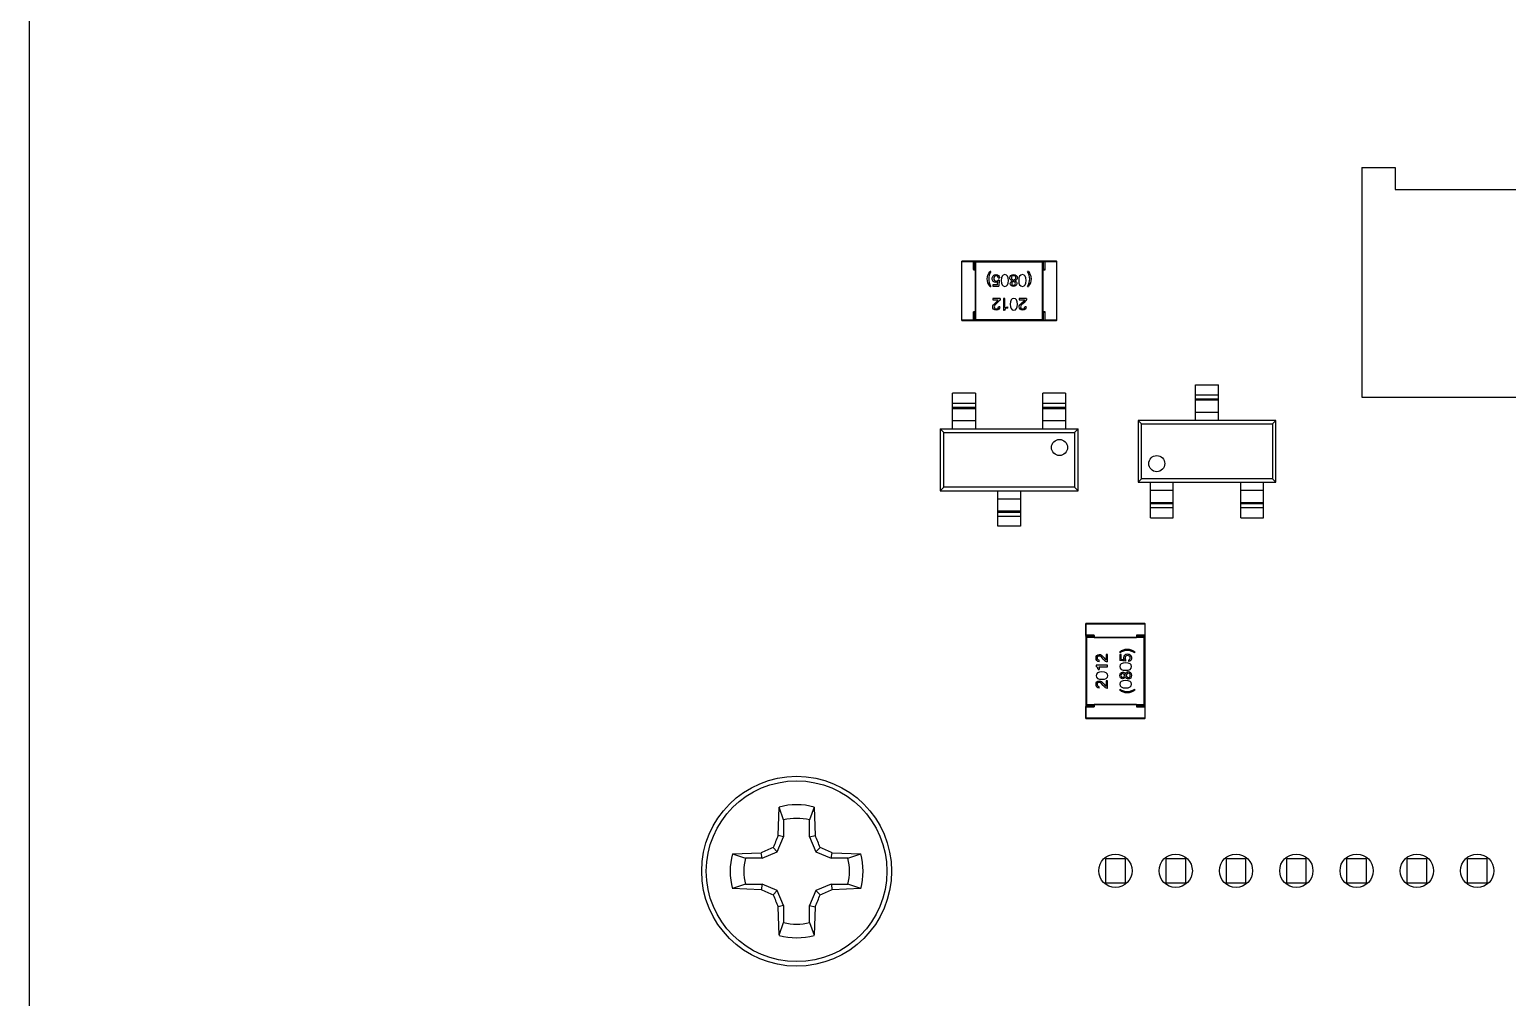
# Model space of a CAD drawing. Header units: inches. Extents: x 1.24 to 10.48, y 2 to 7.32.
# Drawn here: x 7.976 to 9.201, y 5.599 to 6.401 of the extents above; entities that cross this region are included whole.
import ezdxf

# ---------------------------------------------------------------- set-up
doc = ezdxf.new("R2010")
doc.units = ezdxf.units.IN
doc.header["$LTSCALE"] = 0.605
doc.header["$MEASUREMENT"] = 0
doc.layers.get('0').update_dxf_attribs({"linetype": 'CONTINUOUS'})

msp = doc.modelspace()

# ---------------------------------------------------------------- linework, layer by layer
at = {"color": 7, "linetype": 'Continuous'}
for p, q in [((7.9764, 2.1904), (7.9764, 7.3154)), ((9.0808, 6.2865), (9.0808, 6.0963)), ((9.0808, 6.2865), (9.1083, 6.2865)), ((9.1083, 6.2865), (9.1083, 6.2684)), ((9.1083, 6.2684), (9.4284, 6.2684)), ((8.749, 6.2088), (8.749, 6.16)), ((8.8276, 6.209), (8.7492, 6.209)), ((8.7589, 6.2021), (8.7587, 6.2019)), ((8.7589, 6.2021), (8.7589, 6.2088)), ((8.7589, 6.2088), (8.7598, 6.2088)), ((8.7604, 6.2021), (8.7589, 6.2021)), ((8.7598, 6.209), (8.7598, 6.2021)), ((8.7598, 6.209), (8.7606, 6.2082)), ((8.7606, 6.2082), (8.7606, 6.1606)), ((8.8161, 6.2082), (8.7606, 6.2082)), ((8.7606, 6.1669), (8.7606, 6.2019)), ((8.7733, 6.2004), (8.7725, 6.2004)), ((8.8043, 6.2004), (8.8035, 6.2004)), ((8.8161, 6.2082), (8.8169, 6.209)), ((8.8161, 6.1606), (8.8161, 6.2082)), ((8.8162, 6.2019), (8.8162, 6.1669)), ((8.8179, 6.2021), (8.8163, 6.2021)), ((8.8169, 6.2021), (8.8169, 6.209)), ((8.8169, 6.2088), (8.8179, 6.2088)), ((8.8179, 6.2088), (8.8179, 6.2021)), ((8.8179, 6.2021), (8.8181, 6.2019)), ((8.8278, 6.16), (8.8278, 6.2088)), ((8.7725, 6.1881), (8.7733, 6.1881)), ((8.7748, 6.1894), (8.7748, 6.1883)), ((8.7788, 6.1894), (8.7748, 6.1894)), ((8.7748, 6.1883), (8.7798, 6.1883)), ((8.7788, 6.1894), (8.779, 6.192)), ((8.7802, 6.1932), (8.7792, 6.1932)), ((8.7793, 6.1952), (8.7805, 6.1952)), ((8.7802, 6.1932), (8.7798, 6.1883)), ((8.7906, 6.1941), (8.792, 6.1932)), ((8.792, 6.1932), (8.7934, 6.1941)), ((8.8035, 6.1881), (8.8043, 6.1881)), ((8.7747, 6.178), (8.7747, 6.1768)), ((8.7809, 6.178), (8.7747, 6.178)), ((8.7747, 6.1768), (8.7792, 6.1768)), ((8.7753, 6.1729), (8.7775, 6.175)), ((8.7784, 6.1744), (8.7765, 6.1726)), ((8.7804, 6.1763), (8.7784, 6.1744)), ((8.7837, 6.178), (8.7837, 6.1684)), ((8.7849, 6.178), (8.7837, 6.178)), ((8.7849, 6.1706), (8.7849, 6.178)), ((8.7966, 6.178), (8.7966, 6.1768)), ((8.8028, 6.178), (8.7966, 6.178)), ((8.7966, 6.1768), (8.8011, 6.1768)), ((8.7972, 6.1729), (8.7994, 6.175)), ((8.8004, 6.1744), (8.7984, 6.1726)), ((8.8023, 6.1763), (8.8004, 6.1744)), ((8.7589, 6.1667), (8.7587, 6.1669)), ((8.7589, 6.16), (8.7589, 6.1667)), ((8.7589, 6.1667), (8.7604, 6.1667)), ((8.7598, 6.1667), (8.7598, 6.1598)), ((8.7807, 6.1711), (8.7795, 6.1711)), ((8.7837, 6.1684), (8.7846, 6.1684)), ((8.7872, 6.1701), (8.7872, 6.1711)), ((8.8026, 6.1711), (8.8014, 6.1711)), ((8.8163, 6.1667), (8.8179, 6.1667)), ((8.8169, 6.1598), (8.8169, 6.1667)), ((8.8179, 6.1667), (8.8181, 6.1669)), ((8.8179, 6.1667), (8.8179, 6.16)), ((8.7492, 6.1598), (8.8276, 6.1598)), ((8.7589, 6.16), (8.7598, 6.16)), ((8.7606, 6.1606), (8.7598, 6.1598)), ((8.7606, 6.1606), (8.8161, 6.1606)), ((8.8161, 6.1606), (8.8169, 6.1598)), ((8.8169, 6.16), (8.8179, 6.16)), ((8.9429, 6.077), (8.9429, 6.1065)), ((8.9429, 6.1065), (8.9618, 6.1065)), ((8.9618, 6.077), (8.9618, 6.1065)), ((8.7415, 6.07), (8.7415, 6.0995)), ((8.7604, 6.0995), (8.7415, 6.0995)), ((8.7604, 6.0995), (8.7604, 6.07)), ((8.8163, 6.07), (8.8163, 6.0995)), ((8.8352, 6.0995), (8.8163, 6.0995)), ((8.8352, 6.0995), (8.8352, 6.07)), ((9.0808, 6.0963), (9.456, 6.0963)), ((8.8953, 6.077), (8.8953, 6.0258)), ((8.8982, 6.0741), (8.8953, 6.077)), ((9.0095, 6.077), (8.8953, 6.077)), ((9.0095, 6.077), (9.0066, 6.0741)), ((9.0095, 6.0258), (9.0095, 6.077)), ((8.7313, 6.07), (8.7313, 6.0188)), ((8.7313, 6.07), (8.7342, 6.0671)), ((8.7313, 6.07), (8.8455, 6.07)), ((8.7342, 6.0217), (8.7342, 6.0671)), ((8.7342, 6.0671), (8.8426, 6.0671)), ((8.8426, 6.0671), (8.8455, 6.07)), ((8.8426, 6.0671), (8.8426, 6.0217)), ((8.8455, 6.0188), (8.8455, 6.07)), ((8.8982, 6.0287), (8.8982, 6.0741)), ((8.8982, 6.0741), (9.0066, 6.0741)), ((9.0066, 6.0741), (9.0066, 6.0287)), ((8.8982, 6.0287), (8.8953, 6.0258)), ((9.0066, 6.0287), (8.8982, 6.0287)), ((9.0095, 6.0258), (9.0066, 6.0287)), ((8.7313, 6.0188), (8.7342, 6.0217)), ((8.7313, 6.0188), (8.8455, 6.0188)), ((8.8426, 6.0217), (8.7342, 6.0217)), ((8.7789, 5.9893), (8.7789, 6.0188)), ((8.7978, 6.0188), (8.7978, 5.9893)), ((8.8426, 6.0217), (8.8455, 6.0188)), ((8.8953, 6.0258), (9.0095, 6.0258)), ((8.9055, 5.9963), (8.9055, 6.0258)), ((8.9244, 5.9963), (8.9244, 6.0258)), ((8.9803, 5.9963), (8.9803, 6.0258)), ((8.9992, 5.9963), (8.9992, 6.0258)), ((8.9055, 5.9963), (8.9244, 5.9963)), ((8.9803, 5.9963), (8.9992, 5.9963)), ((8.7978, 5.9893), (8.7789, 5.9893)), ((8.8518, 5.9086), (8.8518, 5.8302)), ((8.9008, 5.9088), (8.852, 5.9088)), ((8.901, 5.8302), (8.901, 5.9086)), ((8.8526, 5.8972), (8.8518, 5.898)), ((8.8587, 5.898), (8.8518, 5.898)), ((8.852, 5.8989), (8.852, 5.898)), ((8.852, 5.8989), (8.8587, 5.8989)), ((8.8526, 5.8972), (8.8526, 5.8417)), ((8.9002, 5.8972), (8.8526, 5.8972)), ((8.8587, 5.8989), (8.8589, 5.8991)), ((8.8587, 5.8989), (8.8587, 5.8973)), ((8.8589, 5.8972), (8.8939, 5.8972)), ((8.8941, 5.8989), (8.8939, 5.8991)), ((8.8941, 5.8973), (8.8941, 5.8989)), ((8.8941, 5.8989), (8.9008, 5.8989)), ((8.901, 5.898), (8.8941, 5.898)), ((8.901, 5.898), (8.9002, 5.8972)), ((8.9002, 5.8417), (8.9002, 5.8972)), ((8.9008, 5.8989), (8.9008, 5.898)), ((8.8664, 5.8793), (8.8646, 5.8813)), ((8.8648, 5.8825), (8.867, 5.8803)), ((8.8688, 5.8831), (8.8688, 5.8786)), ((8.8699, 5.8831), (8.8688, 5.8831)), ((8.8699, 5.8769), (8.8699, 5.8831)), ((8.8801, 5.8853), (8.8801, 5.8845)), ((8.8802, 5.883), (8.8802, 5.878)), ((8.8813, 5.883), (8.8802, 5.883)), ((8.8813, 5.879), (8.8813, 5.883)), ((8.8924, 5.8845), (8.8924, 5.8853)), ((8.8604, 5.8741), (8.8604, 5.8732)), ((8.8699, 5.8741), (8.8604, 5.8741)), ((8.8621, 5.8706), (8.863, 5.8706)), ((8.8626, 5.8729), (8.8699, 5.8729)), ((8.8631, 5.8771), (8.8631, 5.8783)), ((8.8683, 5.8774), (8.8664, 5.8793)), ((8.8699, 5.8729), (8.8699, 5.8741)), ((8.8852, 5.8776), (8.8802, 5.878)), ((8.8813, 5.879), (8.884, 5.8788)), ((8.8852, 5.8776), (8.8852, 5.8786)), ((8.8872, 5.8785), (8.8872, 5.8773)), ((8.8631, 5.8552), (8.8631, 5.8564)), ((8.8664, 5.8574), (8.8646, 5.8594)), ((8.8648, 5.8606), (8.867, 5.8584)), ((8.8683, 5.8555), (8.8664, 5.8574)), ((8.8688, 5.8612), (8.8688, 5.8567)), ((8.8699, 5.8612), (8.8688, 5.8612)), ((8.8699, 5.855), (8.8699, 5.8612)), ((8.8861, 5.8672), (8.8852, 5.8658)), ((8.8852, 5.8658), (8.8861, 5.8644)), ((8.8801, 5.8543), (8.8801, 5.8535)), ((8.8924, 5.8535), (8.8924, 5.8543)), ((8.8526, 5.8417), (8.8518, 5.8409)), ((8.8518, 5.8409), (8.8587, 5.8409)), ((8.852, 5.8409), (8.852, 5.8399)), ((8.8587, 5.8399), (8.852, 5.8399)), ((8.8526, 5.8417), (8.9002, 5.8417)), ((8.8587, 5.8415), (8.8587, 5.8399)), ((8.8587, 5.8399), (8.8589, 5.8397)), ((8.8939, 5.8416), (8.8589, 5.8416)), ((8.8941, 5.8399), (8.8939, 5.8397)), ((8.8941, 5.8399), (8.8941, 5.8415)), ((8.8941, 5.8409), (8.901, 5.8409)), ((8.9008, 5.8399), (8.8941, 5.8399)), ((8.9002, 5.8417), (8.901, 5.8409)), ((8.9008, 5.8409), (8.9008, 5.8399)), ((8.852, 5.83), (8.9008, 5.83)), ((8.5969, 5.733), (8.5978, 5.7567)), ((8.6014, 5.746), (8.5978, 5.7567)), ((8.6014, 5.746), (8.6014, 5.7321)), ((8.6267, 5.7567), (8.623, 5.746)), ((8.623, 5.7321), (8.623, 5.746)), ((8.6267, 5.7567), (8.6275, 5.733)), ((8.5962, 5.7195), (8.5927, 5.7231)), ((8.5962, 5.7195), (8.6014, 5.7321)), ((8.6014, 5.7321), (8.5969, 5.733)), ((8.623, 5.7321), (8.6275, 5.733)), ((8.623, 5.7321), (8.6282, 5.7195)), ((8.6282, 5.7195), (8.6318, 5.7231)), ((8.5591, 5.718), (8.5828, 5.7188)), ((8.5591, 5.718), (8.5697, 5.7143)), ((8.5837, 5.7143), (8.5697, 5.7143)), ((8.5837, 5.7143), (8.5828, 5.7188)), ((8.5837, 5.7143), (8.5962, 5.7195)), ((8.6282, 5.7195), (8.6408, 5.7143)), ((8.6408, 5.7143), (8.6417, 5.7188)), ((8.6547, 5.7143), (8.6408, 5.7143)), ((8.6417, 5.7188), (8.6654, 5.718)), ((8.6547, 5.7143), (8.6654, 5.718)), ((8.8684, 5.6939), (8.8684, 5.7139)), ((8.8844, 5.7139), (8.8684, 5.7139)), ((8.8844, 5.7139), (8.8844, 5.6939)), ((8.9184, 5.6939), (8.9184, 5.7139)), ((8.9344, 5.7139), (8.9184, 5.7139)), ((8.9344, 5.7139), (8.9344, 5.6939)), ((8.9684, 5.6939), (8.9684, 5.7139)), ((8.9844, 5.7139), (8.9684, 5.7139)), ((8.9844, 5.7139), (8.9844, 5.6939)), ((9.0184, 5.6939), (9.0184, 5.7139)), ((9.0344, 5.7139), (9.0184, 5.7139)), ((9.0344, 5.7139), (9.0344, 5.6939)), ((9.0684, 5.6939), (9.0684, 5.7139)), ((9.0844, 5.7139), (9.0684, 5.7139)), ((9.0844, 5.7139), (9.0844, 5.6939)), ((9.1184, 5.6939), (9.1184, 5.7139)), ((9.1344, 5.7139), (9.1184, 5.7139)), ((9.1344, 5.7139), (9.1344, 5.6939)), ((9.1684, 5.6939), (9.1684, 5.7139)), ((9.1844, 5.7139), (9.1684, 5.7139)), ((9.1844, 5.7139), (9.1844, 5.6939)), ((8.5697, 5.6928), (8.5591, 5.6891)), ((8.5828, 5.6882), (8.5591, 5.6891)), ((8.5697, 5.6928), (8.5837, 5.6928)), ((8.5837, 5.6928), (8.5828, 5.6882)), ((8.5962, 5.6876), (8.5837, 5.6928)), ((8.5962, 5.6876), (8.5927, 5.684)), ((8.6014, 5.675), (8.5962, 5.6876)), ((8.6282, 5.6876), (8.623, 5.675)), ((8.6408, 5.6928), (8.6282, 5.6876)), ((8.6282, 5.6876), (8.6318, 5.684)), ((8.6408, 5.6928), (8.6417, 5.6882)), ((8.6408, 5.6928), (8.6547, 5.6928)), ((8.6654, 5.6891), (8.6417, 5.6882)), ((8.6654, 5.6891), (8.6547, 5.6928)), ((8.8684, 5.6939), (8.8844, 5.6939)), ((8.9184, 5.6939), (8.9344, 5.6939)), ((8.9684, 5.6939), (8.9844, 5.6939)), ((9.0184, 5.6939), (9.0344, 5.6939)), ((9.0684, 5.6939), (9.0844, 5.6939)), ((9.1184, 5.6939), (9.1344, 5.6939)), ((9.1684, 5.6939), (9.1844, 5.6939)), ((8.6014, 5.675), (8.5969, 5.6741)), ((8.5978, 5.6504), (8.5969, 5.6741)), ((8.6014, 5.675), (8.6014, 5.6611)), ((8.623, 5.6611), (8.623, 5.675)), ((8.623, 5.675), (8.6275, 5.6741)), ((8.6275, 5.6741), (8.6267, 5.6504)), ((8.5978, 5.6504), (8.6014, 5.6611)), ((8.623, 5.6611), (8.6267, 5.6504))]:
    msp.add_line(p, q, dxfattribs=at)
at = {"color": 9, "linetype": 'Continuous'}
for p, q in [((8.749, 6.2088), (8.7589, 6.2088)), ((8.7492, 6.1598), (8.7492, 6.209)), ((8.7587, 6.209), (8.7587, 6.2019)), ((8.7587, 6.2019), (8.7606, 6.2019)), ((8.8162, 6.2019), (8.8181, 6.2019)), ((8.8179, 6.2088), (8.8278, 6.2088)), ((8.8181, 6.2019), (8.8181, 6.209)), ((8.8276, 6.209), (8.8276, 6.1598)), ((8.7587, 6.1669), (8.7587, 6.1598)), ((8.7606, 6.1669), (8.7587, 6.1669)), ((8.8181, 6.1669), (8.8162, 6.1669)), ((8.8181, 6.1598), (8.8181, 6.1669)), ((8.7589, 6.16), (8.749, 6.16)), ((8.8278, 6.16), (8.8179, 6.16)), ((8.7415, 6.0913), (8.7604, 6.0913)), ((8.8163, 6.0913), (8.8352, 6.0913)), ((8.9429, 6.0983), (8.9618, 6.0983)), ((8.9618, 6.0947), (8.9429, 6.0947)), ((8.9618, 6.0937), (8.9429, 6.0937)), ((8.7604, 6.0877), (8.7415, 6.0877)), ((8.7604, 6.0867), (8.7415, 6.0867)), ((8.7415, 6.0769), (8.7604, 6.0769)), ((8.8352, 6.0877), (8.8163, 6.0877)), ((8.8352, 6.0867), (8.8163, 6.0867)), ((8.8163, 6.0769), (8.8352, 6.0769)), ((8.9429, 6.0839), (8.9618, 6.0839)), ((8.9244, 6.0189), (8.9055, 6.0189)), ((8.9992, 6.0189), (8.9803, 6.0189)), ((8.7978, 6.0119), (8.7789, 6.0119)), ((8.9055, 6.0091), (8.9244, 6.0091)), ((8.9055, 6.0081), (8.9244, 6.0081)), ((8.9244, 6.0045), (8.9055, 6.0045)), ((8.9803, 6.0091), (8.9992, 6.0091)), ((8.9803, 6.0081), (8.9992, 6.0081)), ((8.9992, 6.0045), (8.9803, 6.0045)), ((8.7789, 6.0021), (8.7978, 6.0021)), ((8.7789, 6.0011), (8.7978, 6.0011)), ((8.7978, 5.9975), (8.7789, 5.9975)), ((8.8518, 5.9086), (8.901, 5.9086)), ((8.852, 5.8989), (8.852, 5.9088)), ((8.9008, 5.9088), (8.9008, 5.8989)), ((8.8589, 5.8991), (8.8518, 5.8991)), ((8.8589, 5.8972), (8.8589, 5.8991)), ((8.8939, 5.8991), (8.8939, 5.8972)), ((8.901, 5.8991), (8.8939, 5.8991)), ((8.8518, 5.8397), (8.8589, 5.8397)), ((8.852, 5.83), (8.852, 5.8399)), ((8.8589, 5.8397), (8.8589, 5.8416)), ((8.8939, 5.8416), (8.8939, 5.8397)), ((8.8939, 5.8397), (8.901, 5.8397)), ((8.9008, 5.8399), (8.9008, 5.83)), ((8.901, 5.8302), (8.8518, 5.8302))]:
    msp.add_line(p, q, dxfattribs=at)
at = {"color": 7, "linetype": 'Continuous'}
for centre, radius in [((8.8301, 6.0546), 0.00665), ((8.9107, 6.0412), 0.00665), ((8.6122, 5.7035), 0.0787), ((8.8764, 5.7039), 0.0138), ((8.9264, 5.7039), 0.0138), ((8.9764, 5.7039), 0.0138), ((9.0264, 5.7039), 0.0138), ((9.0764, 5.7039), 0.0138), ((9.1264, 5.7039), 0.0138), ((9.1764, 5.7039), 0.0138)]:
    msp.add_circle(centre, radius, dxfattribs=at)
at = {"color": 9, "linetype": 'Continuous'}
msp.add_circle((8.6122, 5.7035), 0.0749, dxfattribs=at)
at = {"color": 7, "linetype": 'Continuous'}
for centre, radius, start, end in [((8.7492, 6.2088), 0.000197, 90, 180), ((8.7587, 6.2088), 0.000197, 0, 90), ((8.8181, 6.2088), 0.000197, 90, 180), ((8.8276, 6.2088), 0.000197, 0, 90), ((8.7492, 6.16), 0.000197, 180, 270), ((8.7587, 6.16), 0.000197, 270, 360), ((8.8181, 6.16), 0.000197, 180, 270), ((8.8276, 6.16), 0.000197, 270, 360), ((8.852, 5.9086), 0.000197, 90, 180), ((8.9008, 5.9086), 0.000197, 0, 90), ((8.852, 5.8991), 0.000197, 180, 270), ((8.9008, 5.8991), 0.000197, 270, 0), ((8.852, 5.8397), 0.000197, 90, 180), ((8.9008, 5.8397), 0.000197, 0, 90), ((8.852, 5.8302), 0.000197, 180, 270), ((8.9008, 5.8302), 0.000197, 270, 0), ((8.6122, 5.7035), 0.0551, 74.7913, 105.2087), ((8.6122, 5.7035), 0.0438, 75.7683, 104.2317), ((9.0614, 4.6183), 1.2001, 112.989, 113.503), ((9.6975, 5.2544), 1.2001, 156.497, 157.011), ((7.527, 5.2544), 1.2001, 22.989, 23.503), ((8.1631, 4.6183), 1.2001, 66.497, 67.011), ((8.6122, 5.7035), 0.0551, 164.7913, 195.2087), ((8.6122, 5.7035), 0.0438, 165.7683, 194.2317), ((8.6122, 5.7035), 0.0438, 345.7683, 14.2317), ((8.6122, 5.7035), 0.0551, 344.7913, 15.2087), ((9.0614, 6.7888), 1.2001, 246.497, 247.011), ((8.1631, 6.7888), 1.2001, 292.989, 293.503), ((9.6975, 6.1527), 1.2001, 202.989, 203.503), ((7.527, 6.1527), 1.2001, 336.497, 337.011), ((8.6122, 5.7035), 0.0438, 255.7683, 284.2317), ((8.6122, 5.7035), 0.0551, 254.7913, 285.2087)]:
    msp.add_arc(centre, radius, start, end, dxfattribs=at)
for centre, major_axis, start_param, end_param in [((8.7604, 6.2019), (0, 0.000197), -1.570796, 0), ((8.8163, 6.2019), (0, 0.000197), 0, 1.570796), ((8.7604, 6.1669), (0, 0.000197), -3.141592, -1.570796), ((8.8163, 6.1669), (0, 0.000197), 1.570796, 3.141592), ((8.8589, 5.8973), (0.000197, 0), -3.141593, -1.570796), ((8.8939, 5.8973), (0.000197, 0), -1.570796, 0), ((8.8589, 5.8415), (0.000197, 0), 1.570796, 3.141593), ((8.8939, 5.8415), (0.000197, 0), 0, 1.570796)]:
    msp.add_ellipse(centre, major_axis=major_axis, ratio=0.769231, start_param=start_param, end_param=end_param, dxfattribs=at)
for points in [[(8.7702, 6.1943), (8.7702, 6.1964), (8.771, 6.1984), (8.7725, 6.2004)], [(8.7733, 6.2004), (8.772, 6.1984), (8.7714, 6.1963), (8.7714, 6.1943)], [(8.8054, 6.1943), (8.8054, 6.1963), (8.8047, 6.1984), (8.8035, 6.2004)], [(8.8043, 6.2004), (8.8058, 6.1984), (8.8066, 6.1964), (8.8066, 6.1943)], [(8.7725, 6.1881), (8.771, 6.1901), (8.7702, 6.1921), (8.7702, 6.1943)], [(8.7714, 6.1943), (8.7714, 6.1922), (8.772, 6.1901), (8.7733, 6.1881)], [(8.7743, 6.1945), (8.7743, 6.1954), (8.7746, 6.1962), (8.7752, 6.1969)], [(8.7752, 6.1922), (8.7746, 6.1928), (8.7743, 6.1935), (8.7743, 6.1945)], [(8.7752, 6.1969), (8.7758, 6.1975), (8.7765, 6.1978), (8.7775, 6.1978)], [(8.7772, 6.1914), (8.7764, 6.1914), (8.7758, 6.1917), (8.7752, 6.1922)], [(8.7761, 6.1962), (8.7757, 6.1958), (8.7756, 6.1952), (8.7756, 6.1946)], [(8.7756, 6.1946), (8.7756, 6.1939), (8.7757, 6.1934), (8.7761, 6.193)], [(8.7775, 6.1969), (8.7769, 6.1969), (8.7765, 6.1966), (8.7761, 6.1962)], [(8.7761, 6.193), (8.7765, 6.1926), (8.777, 6.1924), (8.7775, 6.1924)], [(8.779, 6.192), (8.7785, 6.1916), (8.7779, 6.1914), (8.7772, 6.1914)], [(8.7775, 6.1978), (8.7783, 6.1978), (8.779, 6.1976), (8.7796, 6.1971)], [(8.7787, 6.1964), (8.7784, 6.1967), (8.778, 6.1969), (8.7775, 6.1969)], [(8.7775, 6.1924), (8.7782, 6.1924), (8.7788, 6.1927), (8.7792, 6.1932)], [(8.7793, 6.1952), (8.7792, 6.1958), (8.779, 6.1962), (8.7787, 6.1964)], [(8.7796, 6.1971), (8.7801, 6.1967), (8.7804, 6.1961), (8.7805, 6.1952)], [(8.7847, 6.1978), (8.7827, 6.1978), (8.7817, 6.1962), (8.7817, 6.193)], [(8.7817, 6.193), (8.7817, 6.1897), (8.7827, 6.1881), (8.7847, 6.1881)], [(8.7878, 6.193), (8.7878, 6.1962), (8.7868, 6.1978), (8.7847, 6.1978)], [(8.7847, 6.1881), (8.7868, 6.1881), (8.7878, 6.1897), (8.7878, 6.193)], [(8.7889, 6.1952), (8.7889, 6.1959), (8.7892, 6.1966), (8.7898, 6.1971)], [(8.7909, 6.1927), (8.7896, 6.1933), (8.7889, 6.1941), (8.7889, 6.1952)], [(8.7893, 6.1904), (8.7893, 6.1913), (8.7898, 6.1921), (8.7909, 6.1927)], [(8.7901, 6.1887), (8.7896, 6.1892), (8.7893, 6.1897), (8.7893, 6.1904)], [(8.7898, 6.1971), (8.7904, 6.1976), (8.7911, 6.1978), (8.792, 6.1978)], [(8.792, 6.1881), (8.7912, 6.1881), (8.7906, 6.1883), (8.7901, 6.1887)], [(8.7907, 6.1964), (8.7904, 6.1961), (8.7902, 6.1957), (8.7902, 6.1952)], [(8.7902, 6.1952), (8.7902, 6.1948), (8.7903, 6.1944), (8.7906, 6.1941)], [(8.792, 6.1922), (8.791, 6.1918), (8.7906, 6.1912), (8.7906, 6.1904)], [(8.7906, 6.1904), (8.7906, 6.19), (8.7907, 6.1896), (8.7909, 6.1894)], [(8.792, 6.1969), (8.7915, 6.1969), (8.791, 6.1967), (8.7907, 6.1964)], [(8.7909, 6.1894), (8.7912, 6.1892), (8.7916, 6.189), (8.792, 6.189)], [(8.792, 6.1978), (8.793, 6.1978), (8.7937, 6.1976), (8.7943, 6.1971)], [(8.7934, 6.1964), (8.793, 6.1967), (8.7926, 6.1969), (8.792, 6.1969)], [(8.7935, 6.1904), (8.7935, 6.1912), (8.793, 6.1918), (8.792, 6.1922)], [(8.792, 6.189), (8.7925, 6.189), (8.7929, 6.1892), (8.7931, 6.1894)], [(8.794, 6.1887), (8.7935, 6.1883), (8.7929, 6.1881), (8.792, 6.1881)], [(8.7931, 6.1894), (8.7934, 6.1896), (8.7935, 6.19), (8.7935, 6.1904)], [(8.7951, 6.1952), (8.7951, 6.1941), (8.7945, 6.1933), (8.7932, 6.1927)], [(8.7932, 6.1927), (8.7942, 6.1921), (8.7948, 6.1913), (8.7948, 6.1904)], [(8.7939, 6.1952), (8.7939, 6.1957), (8.7937, 6.1961), (8.7934, 6.1964)], [(8.7934, 6.1941), (8.7937, 6.1944), (8.7939, 6.1948), (8.7939, 6.1952)], [(8.7948, 6.1904), (8.7948, 6.1897), (8.7945, 6.1892), (8.794, 6.1887)], [(8.7943, 6.1971), (8.7948, 6.1966), (8.7951, 6.1959), (8.7951, 6.1952)], [(8.7993, 6.1978), (8.7973, 6.1978), (8.7963, 6.1962), (8.7963, 6.193)], [(8.7963, 6.193), (8.7963, 6.1897), (8.7973, 6.1881), (8.7993, 6.1881)], [(8.8024, 6.193), (8.8024, 6.1962), (8.8014, 6.1978), (8.7993, 6.1978)], [(8.7993, 6.1881), (8.8014, 6.1881), (8.8024, 6.1897), (8.8024, 6.193)], [(8.8035, 6.1881), (8.8047, 6.1901), (8.8054, 6.1922), (8.8054, 6.1943)], [(8.8066, 6.1943), (8.8066, 6.1921), (8.8058, 6.1901), (8.8043, 6.1881)], [(8.7775, 6.175), (8.7787, 6.176), (8.7792, 6.1766), (8.7792, 6.1768)], [(8.7809, 6.178), (8.7809, 6.1774), (8.7808, 6.1768), (8.7804, 6.1763)], [(8.7923, 6.1781), (8.7902, 6.1781), (8.7892, 6.1765), (8.7892, 6.1733)], [(8.7953, 6.1733), (8.7953, 6.1765), (8.7943, 6.1781), (8.7923, 6.1781)], [(8.7994, 6.175), (8.8006, 6.176), (8.8011, 6.1766), (8.8011, 6.1768)], [(8.8028, 6.178), (8.8028, 6.1774), (8.8027, 6.1768), (8.8023, 6.1763)], [(8.7747, 6.171), (8.7747, 6.1717), (8.7749, 6.1723), (8.7753, 6.1729)], [(8.7755, 6.1692), (8.775, 6.1697), (8.7747, 6.1703), (8.7747, 6.171)], [(8.7777, 6.1684), (8.7767, 6.1684), (8.776, 6.1687), (8.7755, 6.1692)], [(8.7765, 6.1726), (8.7762, 6.1721), (8.776, 6.1716), (8.776, 6.171)], [(8.776, 6.171), (8.776, 6.1705), (8.7761, 6.1701), (8.7764, 6.1698)], [(8.7764, 6.1698), (8.7767, 6.1695), (8.7771, 6.1694), (8.7777, 6.1694)], [(8.7777, 6.1694), (8.7782, 6.1694), (8.7786, 6.1695), (8.7789, 6.1698)], [(8.7798, 6.1691), (8.7793, 6.1687), (8.7785, 6.1684), (8.7777, 6.1684)], [(8.7789, 6.1698), (8.7792, 6.1701), (8.7794, 6.1705), (8.7795, 6.1711)], [(8.7807, 6.1711), (8.7806, 6.1703), (8.7803, 6.1696), (8.7798, 6.1691)], [(8.7872, 6.1701), (8.7857, 6.1701), (8.7849, 6.1695), (8.7846, 6.1684)], [(8.7849, 6.1706), (8.7854, 6.1709), (8.7862, 6.1711), (8.7872, 6.1711)], [(8.7892, 6.1733), (8.7892, 6.17), (8.7902, 6.1684), (8.7923, 6.1684)], [(8.7923, 6.1684), (8.7943, 6.1684), (8.7953, 6.17), (8.7953, 6.1733)], [(8.7966, 6.171), (8.7966, 6.1717), (8.7968, 6.1723), (8.7972, 6.1729)], [(8.7974, 6.1692), (8.7969, 6.1697), (8.7966, 6.1703), (8.7966, 6.171)], [(8.7996, 6.1684), (8.7986, 6.1684), (8.7979, 6.1687), (8.7974, 6.1692)], [(8.7984, 6.1726), (8.7981, 6.1721), (8.7979, 6.1716), (8.7979, 6.171)], [(8.7979, 6.171), (8.7979, 6.1705), (8.798, 6.1701), (8.7983, 6.1698)], [(8.7983, 6.1698), (8.7986, 6.1695), (8.799, 6.1694), (8.7996, 6.1694)], [(8.7996, 6.1694), (8.8001, 6.1694), (8.8005, 6.1695), (8.8008, 6.1698)], [(8.8017, 6.1691), (8.8012, 6.1687), (8.8004, 6.1684), (8.7996, 6.1684)], [(8.8008, 6.1698), (8.8011, 6.1701), (8.8013, 6.1705), (8.8014, 6.1711)], [(8.8026, 6.1711), (8.8025, 6.1703), (8.8022, 6.1696), (8.8017, 6.1691)], [(8.8604, 5.8801), (8.8604, 5.8811), (8.8606, 5.8818), (8.8611, 5.8823)], [(8.8611, 5.878), (8.8606, 5.8785), (8.8604, 5.8793), (8.8604, 5.8801)], [(8.8611, 5.8823), (8.8616, 5.8828), (8.8623, 5.8831), (8.863, 5.8831)], [(8.8618, 5.8814), (8.8615, 5.8811), (8.8613, 5.8806), (8.8613, 5.8801)], [(8.8613, 5.8801), (8.8613, 5.8796), (8.8615, 5.8792), (8.8618, 5.8789)], [(8.863, 5.8818), (8.8625, 5.8818), (8.8621, 5.8817), (8.8618, 5.8814)], [(8.863, 5.8831), (8.8637, 5.8831), (8.8643, 5.8829), (8.8648, 5.8825)], [(8.8646, 5.8813), (8.8641, 5.8816), (8.8636, 5.8818), (8.863, 5.8818)], [(8.867, 5.8803), (8.868, 5.8791), (8.8686, 5.8786), (8.8688, 5.8786)], [(8.8801, 5.8853), (8.882, 5.8868), (8.8841, 5.8876), (8.8862, 5.8876)], [(8.8862, 5.8864), (8.8842, 5.8864), (8.8821, 5.8858), (8.8801, 5.8845)], [(8.8834, 5.8806), (8.8834, 5.8814), (8.8837, 5.882), (8.8842, 5.8826)], [(8.884, 5.8788), (8.8836, 5.8793), (8.8834, 5.8799), (8.8834, 5.8806)], [(8.8842, 5.8826), (8.8848, 5.8832), (8.8855, 5.8835), (8.8864, 5.8835)], [(8.885, 5.8817), (8.8846, 5.8813), (8.8844, 5.8808), (8.8844, 5.8803)], [(8.8844, 5.8803), (8.8844, 5.8796), (8.8847, 5.879), (8.8852, 5.8786)], [(8.8865, 5.8822), (8.8859, 5.8822), (8.8854, 5.882), (8.885, 5.8817)], [(8.8862, 5.8876), (8.8884, 5.8876), (8.8904, 5.8868), (8.8924, 5.8853)], [(8.8924, 5.8845), (8.8903, 5.8858), (8.8883, 5.8864), (8.8862, 5.8864)], [(8.8864, 5.8835), (8.8874, 5.8835), (8.8882, 5.8832), (8.8888, 5.8826)], [(8.8882, 5.8817), (8.8877, 5.8821), (8.8872, 5.8822), (8.8865, 5.8822)], [(8.8888, 5.8803), (8.8888, 5.8809), (8.8886, 5.8813), (8.8882, 5.8817)], [(8.8884, 5.8791), (8.8887, 5.8794), (8.8888, 5.8798), (8.8888, 5.8803)], [(8.8888, 5.8826), (8.8895, 5.882), (8.8898, 5.8812), (8.8898, 5.8803)], [(8.8898, 5.8803), (8.8898, 5.8795), (8.8896, 5.8788), (8.8891, 5.8782)], [(8.8621, 5.8706), (8.8621, 5.8721), (8.8615, 5.8729), (8.8604, 5.8732)], [(8.8653, 5.8686), (8.862, 5.8686), (8.8604, 5.8675), (8.8604, 5.8655)], [(8.8631, 5.8771), (8.8623, 5.8772), (8.8616, 5.8775), (8.8611, 5.878)], [(8.8618, 5.8789), (8.8621, 5.8786), (8.8625, 5.8784), (8.8631, 5.8783)], [(8.8626, 5.8729), (8.8629, 5.8724), (8.863, 5.8716), (8.863, 5.8706)], [(8.8701, 5.8655), (8.8701, 5.8675), (8.8685, 5.8686), (8.8653, 5.8686)], [(8.8699, 5.8769), (8.8694, 5.8769), (8.8688, 5.877), (8.8683, 5.8774)], [(8.8849, 5.8761), (8.8817, 5.8761), (8.8801, 5.8751), (8.8801, 5.8731)], [(8.8801, 5.8731), (8.8801, 5.871), (8.8817, 5.87), (8.8849, 5.87)], [(8.8807, 5.8677), (8.8812, 5.8682), (8.8817, 5.8685), (8.8824, 5.8685)], [(8.8824, 5.8685), (8.8833, 5.8685), (8.8841, 5.868), (8.8847, 5.8669)], [(8.8847, 5.8669), (8.8853, 5.8682), (8.8861, 5.8689), (8.8871, 5.8689)], [(8.8898, 5.8731), (8.8898, 5.8751), (8.8882, 5.8761), (8.8849, 5.8761)], [(8.8849, 5.87), (8.8882, 5.87), (8.8898, 5.871), (8.8898, 5.8731)], [(8.8871, 5.8689), (8.8879, 5.8689), (8.8886, 5.8686), (8.8891, 5.868)], [(8.8872, 5.8785), (8.8877, 5.8786), (8.8882, 5.8788), (8.8884, 5.8791)], [(8.8891, 5.8782), (8.8887, 5.8777), (8.888, 5.8774), (8.8872, 5.8773)], [(8.8891, 5.868), (8.8895, 5.8674), (8.8898, 5.8667), (8.8898, 5.8658)], [(8.8604, 5.8655), (8.8604, 5.8635), (8.862, 5.8625), (8.8653, 5.8625)], [(8.8604, 5.8582), (8.8604, 5.8592), (8.8606, 5.8599), (8.8611, 5.8604)], [(8.8611, 5.8561), (8.8606, 5.8566), (8.8604, 5.8574), (8.8604, 5.8582)], [(8.8611, 5.8604), (8.8616, 5.8609), (8.8623, 5.8612), (8.863, 5.8612)], [(8.8631, 5.8552), (8.8623, 5.8553), (8.8616, 5.8556), (8.8611, 5.8561)], [(8.8618, 5.8595), (8.8615, 5.8592), (8.8613, 5.8587), (8.8613, 5.8582)], [(8.8613, 5.8582), (8.8613, 5.8577), (8.8615, 5.8573), (8.8618, 5.857)], [(8.863, 5.8599), (8.8625, 5.8599), (8.8621, 5.8598), (8.8618, 5.8595)], [(8.8618, 5.857), (8.8621, 5.8567), (8.8625, 5.8565), (8.8631, 5.8564)], [(8.863, 5.8612), (8.8637, 5.8612), (8.8643, 5.861), (8.8648, 5.8606)], [(8.8646, 5.8594), (8.8641, 5.8597), (8.8636, 5.8599), (8.863, 5.8599)], [(8.8653, 5.8625), (8.8685, 5.8625), (8.8701, 5.8635), (8.8701, 5.8655)], [(8.867, 5.8584), (8.868, 5.8572), (8.8686, 5.8567), (8.8688, 5.8567)], [(8.8801, 5.8658), (8.8801, 5.8666), (8.8803, 5.8672), (8.8807, 5.8677)], [(8.8807, 5.8638), (8.8803, 5.8643), (8.8801, 5.8649), (8.8801, 5.8658)], [(8.8849, 5.8615), (8.8817, 5.8615), (8.8801, 5.8605), (8.8801, 5.8585)], [(8.8801, 5.8585), (8.8801, 5.8564), (8.8817, 5.8554), (8.8849, 5.8554)], [(8.8824, 5.863), (8.8817, 5.863), (8.8812, 5.8633), (8.8807, 5.8638)], [(8.8814, 5.8668), (8.8811, 5.8666), (8.881, 5.8662), (8.881, 5.8658)], [(8.881, 5.8658), (8.881, 5.8653), (8.8811, 5.8649), (8.8814, 5.8647)], [(8.8824, 5.8672), (8.882, 5.8672), (8.8816, 5.8671), (8.8814, 5.8668)], [(8.8814, 5.8647), (8.8816, 5.8644), (8.882, 5.8643), (8.8824, 5.8643)], [(8.8842, 5.8658), (8.8837, 5.8667), (8.8832, 5.8672), (8.8824, 5.8672)], [(8.8824, 5.8643), (8.8832, 5.8643), (8.8837, 5.8648), (8.8842, 5.8658)], [(8.8847, 5.8646), (8.8841, 5.8636), (8.8833, 5.863), (8.8824, 5.863)], [(8.8871, 5.8627), (8.8861, 5.8627), (8.8853, 5.8633), (8.8847, 5.8646)], [(8.8898, 5.8585), (8.8898, 5.8605), (8.8882, 5.8615), (8.8849, 5.8615)], [(8.8849, 5.8554), (8.8882, 5.8554), (8.8898, 5.8564), (8.8898, 5.8585)], [(8.8871, 5.8676), (8.8867, 5.8676), (8.8864, 5.8675), (8.8861, 5.8672)], [(8.8861, 5.8644), (8.8864, 5.8641), (8.8867, 5.8639), (8.8871, 5.8639)], [(8.8884, 5.8671), (8.8881, 5.8674), (8.8877, 5.8676), (8.8871, 5.8676)], [(8.8871, 5.8639), (8.8877, 5.8639), (8.8881, 5.8641), (8.8884, 5.8644)], [(8.8891, 5.8635), (8.8886, 5.8629), (8.8879, 5.8627), (8.8871, 5.8627)], [(8.8888, 5.8658), (8.8888, 5.8663), (8.8887, 5.8668), (8.8884, 5.8671)], [(8.8884, 5.8644), (8.8887, 5.8648), (8.8888, 5.8652), (8.8888, 5.8658)], [(8.8898, 5.8658), (8.8898, 5.8648), (8.8895, 5.8641), (8.8891, 5.8635)], [(8.8699, 5.855), (8.8694, 5.855), (8.8688, 5.8551), (8.8683, 5.8555)], [(8.8801, 5.8543), (8.8821, 5.8531), (8.8842, 5.8524), (8.8862, 5.8524)], [(8.8862, 5.8512), (8.8841, 5.8512), (8.882, 5.852), (8.8801, 5.8535)], [(8.8862, 5.8524), (8.8883, 5.8524), (8.8903, 5.8531), (8.8924, 5.8543)], [(8.8924, 5.8535), (8.8904, 5.852), (8.8884, 5.8512), (8.8862, 5.8512)]]:
    msp.add_open_spline(points, degree=3, dxfattribs=at)

doc.saveas('drawing.dxf')
